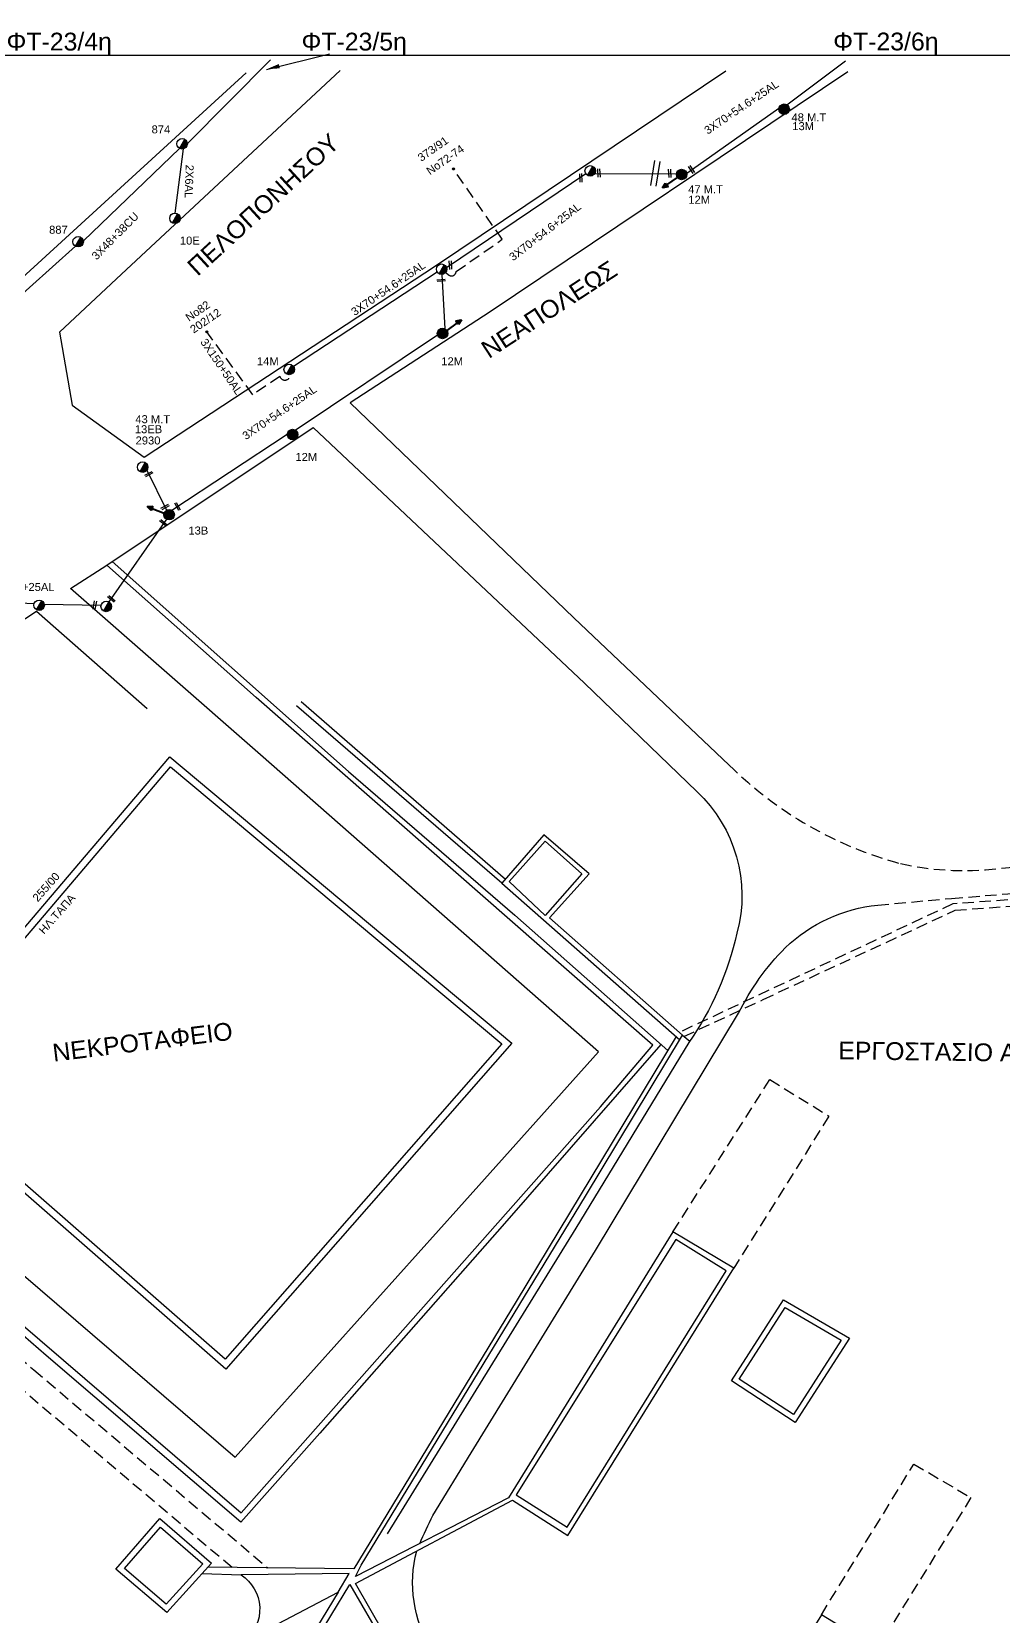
# Model space of a CAD drawing. Header units: millimetres. Extents: x 898 to 3196, y 765 to 1779.
# Drawn here: x 2253.6 to 2472.3, y 1416.1 to 1772.6 of the extents above; entities that cross this region are included whole.
import ezdxf
from ezdxf.enums import TextEntityAlignment as Align

# ---------------------------------------------------------------- set-up
doc = ezdxf.new("R2010")
doc.units = ezdxf.units.MM
doc.linetypes.add('DASHED', pattern=[19.05, 12.7, -6.35])
for name, color, linetype in [('Επίτονοι', 7, 'Continuous'), ('Επιγραφές - Σχήματα', 7, 'Continuous'), ('Καλώδια ΧΤ   2x6AL', 7, 'DASHED'), ('Καλώδια ΧΤ   3x150+50AL', 7, 'DASHED'), ('Καλώδια ΧΤ   3x48+38CU', 7, 'DASHED'), ('Καλώδια ΧΤ   3x95+35CU', 7, 'DASHED'), ('Μηχανική τομή', 7, 'Continuous'), ('Στύλος Ξύλινος', 7, 'Continuous'), ('Στύλος Ξύλινος @ 1', 7, 'Continuous'), ('Στύλος ΦΜ', 7, 'Continuous'), ('Στύλος ΦΜ @ 1', 7, 'Continuous'), ('Συνδέσεις', 7, 'Continuous'), ('Συνεστραμμένα ΧΤ   3x70+54.6+25AL', 7, 'SYN_LINE'), ('Τομή', 7, 'Continuous'), ('Υπόβαθρο ΔΕΗ', 7, 'Continuous')]:
    doc.layers.add(name, color=color, linetype=linetype)
doc.styles.add('ar', font='arial.ttf')
doc.styles.get("Standard").update_dxf_attribs({"font": 'arial.ttf'})
doc.linetypes.add('SYN_LINE', pattern='A,0.5,-0.0001,["/\\/\\/\\/",Standard,S=0.1,R=0,X=0,Y=-0.05],-0.25', length=0.7501)
doc.dimstyles.new('ISO-25', dxfattribs={"dimtxt": 2.5, "dimasz": 2.5, "dimexe": 1.25, "dimexo": 0.625, "dimtad": 1, "dimtxsty": 'Standard', "dimcen": 2.5, "dimadec": 0, "dimazin": 0, "dimtfac": 1, "dimtmove": 0, "dimatfit": 3, "dimfxl": 1, "dimarcsym": 0})

# ---------------------------------------------------------------- blocks, each defined once
blk = doc.blocks.new('ΥΠΑΡΧΩΝ ΞΥΛΙΝΟΣ ΣΤΥΛΟΣ')
at = {"layer": 'Στύλος Ξύλινος'}
h = blk.add_hatch(color=7, dxfattribs=at)
h.paths.add_polyline_path([(-2.62, 0, 0.270008), (-1.29, -2.28), (1.3, 2.27, 0.576266)])
h.paths.add_polyline_path([(-1.29, -2.28, 0.574793), (2.62, 0, 0.268822), (1.3, 2.27)])
at = {"layer": 'Στύλος Ξύλινος', "color": 7}
blk.add_line((-1.29, -2.28), (1.3, 2.27), dxfattribs=at)
blk.add_circle((0, 0), 2.62, dxfattribs=at)
at = {"layer": 'Στύλος Ξύλινος', "flags": 4}
for tag, p in [('ΑΡΙΘΜΟΣ', (-4.91, 8.6)), ('ΤΥΠΟΣ', (-4.85, 3.39))]:
    blk.add_attdef(tag, p, '', height=4, dxfattribs=at)
blk = doc.blocks.new('ΥΠΑΡΧΩΝ ΤΣΙΜΕΝΤΕΝΙΟΣ ΣΤΥΛΟΣ')
at = {"layer": 'Στύλος ΦΜ'}
blk.add_hatch(color=7, dxfattribs=at).paths.add_polyline_path([(-1.29, -2.28, 0.574793), (2.62, 0, 0.268822), (1.3, 2.27)])
at = {"layer": 'Στύλος ΦΜ', "color": 7}
blk.add_line((-1.29, -2.28), (1.3, 2.27), dxfattribs=at)
blk.add_circle((0, 0), 2.62, dxfattribs=at)
at = {"layer": 'Στύλος ΦΜ', "flags": 4}
for tag, p in [('ΑΡΙΘΜΟΣ', (-4.68, 8.05)), ('ΤΥΠΟΣ', (-4.91, 3.03))]:
    blk.add_attdef(tag, p, '', height=4, dxfattribs=at)
blk = doc.blocks.new('ΤΟΜΗ')
at = {"layer": 'Τομή', "ltscale": 40}
for p, q in [((-5.68, 0), (5.68, 0)), ((5.68, -2.33), (-5.68, -2.33))]:
    blk.add_line(p, q, dxfattribs=at)
blk = doc.blocks.new('A$C76D1674A')
at = {"layer": 'Τομή', "xscale": 0.5, "yscale": 0.5, "zscale": 0.5}
blk.add_blockref('ΤΟΜΗ', (2.84, 1.17), dxfattribs=at)
blk = doc.blocks.new('ΕΠΙΤΟΝΟΣ')
at = {"layer": 'Επίτονοι', "lineweight": 40, "ltscale": 40}
blk.add_hatch(color=256, dxfattribs=at).paths.add_polyline_path([(-1.13, 6.47), (0, 9.1), (1.13, 6.47)])
for p, q in [((-1.13, 6.47), (0, 9.1)), ((0, 9.1), (1.13, 6.47)), ((1.13, 6.47), (-1.13, 6.47)), ((-1.13, 6.47), (0, 6.47)), ((0, 6.47), (0, 0))]:
    blk.add_line(p, q, dxfattribs=at)
blk = doc.blocks.new('ΜΗΧΑΝΙΚΗ ΤΟΜΗ')
at = {"layer": 'Μηχανική τομή', "ltscale": 40}
for p, q in [((-1.89, 0.78), (1.89, 0.78)), ((1.89, 0), (-1.89, 0))]:
    blk.add_line(p, q, dxfattribs=at)
blk = doc.blocks.new('_ΣΥΝΔΕΣΗ')
at = {"layer": 'Συνδέσεις', "linetype": 'SYN_LINE', "ltscale": 40}
blk.add_hatch(color=256, dxfattribs=at).paths.add_polyline_path([(0.5, -0.01, 1), (-0.5, -0.01, 1)])
at = {"layer": 'Συνδέσεις'}
blk.add_circle((0, -0.01), 0.5, dxfattribs=at)

msp = doc.modelspace()

# ---------------------------------------------------------------- linework, layer by layer
at = {"layer": 'Επιγραφές - Σχήματα'}
msp.add_lwpolyline([(939.73, 1767.32), (2955.99, 1767.32), (2955.99, 771.15), (939.73, 771.15)], close=True, dxfattribs=at)
at = {"layer": 'Καλώδια ΧΤ   2x6AL', "color": 151, "linetype": 'SYN_LINE', "ltscale": 15}
msp.add_lwpolyline([(2287.7, 1746.24), (2285.83, 1731.8)], dxfattribs=at)
at = {"layer": 'Καλώδια ΧΤ   3x150+50AL', "color": 6, "ltscale": 0.2}
msp.add_lwpolyline([(2311.77, 1695.46, -0.871297), (2309.46, 1695.04), (2303.34, 1690.93), (2293, 1705.11)], format="xyb", dxfattribs=at)
at = {"layer": 'Καλώδια ΧΤ   3x48+38CU', "color": 151, "linetype": 'Continuous', "ltscale": 20}
for points in [[(2288.63, 1747.45), (2307.34, 1766.27)], [(2265.22, 1725.53), (2286.87, 1746.37)], [(2247.9, 1710.41), (2263.47, 1724.34)]]:
    msp.add_lwpolyline(points, dxfattribs=at)
at = {"layer": 'Καλώδια ΧΤ   3x95+35CU', "color": 6, "ltscale": 0.2}
msp.add_lwpolyline([(2346.79, 1718.46), (2347.42, 1717.92, 0.619921), (2349.12, 1718.64), (2359.5, 1725.92), (2348.52, 1741.73)], format="xyb", dxfattribs=at)
at = {"layer": 'Συνεστραμμένα ΧΤ   3x70+54.6+25AL', "color": 6, "ltscale": 20}
msp.add_line((2344.87, 1718.53), (2312.55, 1697.27), dxfattribs=at)
at = {"layer": 'Συνεστραμμένα ΧΤ   3x70+54.6+25AL', "color": 1, "linetype": 'SYN_LINE', "ltscale": 20}
for points in [[(2423.55, 1756.2), (2436.8, 1766.05)], [(2401.03, 1740.78), (2421.8, 1755.38)]]:
    msp.add_lwpolyline(points, dxfattribs=at)
at = {"layer": 'Συνεστραμμένα ΧΤ   3x70+54.6+25AL', "color": 6, "ltscale": 20}
for points in [[(2346.97, 1719.56), (2378.29, 1740.69)], [(2380.32, 1740.72), (2398.72, 1740.64)], [(2312.89, 1683), (2344.94, 1704.4)], [(2285.1, 1664.97), (2311.13, 1682.07)], [(2283.93, 1662.92), (2270.94, 1644.33)], [(2225.98, 1645.24), (2254.17, 1643.99)]]:
    msp.add_lwpolyline(points, dxfattribs=at)
at = {"layer": 'Συνεστραμμένα ΧΤ   3x70+54.6+25AL', "color": 6, "ltscale": 10}
for points in [[(2346.66, 1705.75), (2345.99, 1718.01)], [(2279.53, 1673.97), (2283.95, 1664.98)]]:
    msp.add_lwpolyline(points, dxfattribs=at)
at = {"layer": 'Συνεστραμμένα ΧΤ   3x70+54.6+25AL', "color": 6, "ltscale": 15}
msp.add_lwpolyline([(2256.42, 1643.82), (2269.21, 1643.6)], dxfattribs=at)
at = {"layer": 'Υπόβαθρο ΔΕΗ'}
for points in [[(2247.8, 1764.05), (2228.88, 1741.84), (2225.73, 1743.95), (2212.06, 1728.08), (2239.92, 1706.78), (2301.89, 1763.36)], [(2323.06, 1763.88), (2273.81, 1718.04), (2259.84, 1705.01), (2262.69, 1688.58), (2278.9, 1676.87), (2344.72, 1720.1), (2409.84, 1763.8)], [(2437.31, 1763.58), (2356.76, 1709.63), (2325.29, 1689.11), (2375.61, 1640.74), (2410.62, 1607.58)], [(2279.61, 1620.25), (2254.64, 1642.18), (2159.76, 1580.01), (2158.45, 1571.74), (2239.33, 1503.46), (2299.36, 1451.89), (2349.71, 1508.03), (2381.16, 1543.09), (2305.1, 1609.89), (2262.35, 1647.34), (2270.54, 1652.61)], [(2271.71, 1653.39), (2324.89, 1606.16), (2362.31, 1573.82), (2396.75, 1543.37)], [(2411.08, 1301.32), (2395.41, 1303.53), (2368.32, 1350.7), (2395.02, 1356.49), (2406.47, 1348.77), (2443.92, 1408.8), (2431.35, 1416.46), (2394.8, 1357.68), (2367.51, 1351.95), (2326.44, 1423.51), (2361.85, 1442.23), (2374.27, 1434.27), (2411.63, 1494.46), (2397.94, 1502.63), (2360.95, 1442.74), (2326.5, 1425.03), (2327.77, 1427.63), (2378.28, 1510.65), (2400.09, 1546.83), (2370.11, 1573.24), (2379.04, 1583.13), (2368.85, 1591.9), (2359.4, 1581.05), (2313.2, 1620.93)], [(2314.24, 1621.9), (2360.22, 1581.99)], [(2359.4, 1581.05), (2399.48, 1545.81)], [(2395.19, 1544.75), (2360.04, 1504.48), (2318.46, 1457.34), (2300.65, 1437.26), (2256.87, 1474.77), (2220.5, 1506.31), (2176.9, 1542.46), (2153.94, 1562.36)], [(2398.66, 1546.53), (2362.67, 1486.95), (2326.09, 1426.79), (2293.24, 1427.13)], [(2400.09, 1546.83), (2401.71, 1545.48)], [(2322.61, 1421.53), (2305.88, 1394.03), (2227.54, 1351.97), (2234.62, 1338.57), (2315.42, 1381.19), (2308.06, 1395.08), (2325.18, 1423.25), (2347.93, 1384.09), (2367, 1350.84)], [(2291.99, 1425.76), (2300.74, 1425.44)]]:
    msp.add_lwpolyline(points, dxfattribs=at)
for points in [[(1987.24, 1525.03, -0.01154), (2081.97, 1552, -0.010636), (2128.33, 1564.98, -0.242693), (2158.38, 1560.13, 0.002366), (2225.48, 1503.94), (2300.76, 1439.39), (2381.65, 1530.7), (2393.43, 1544.63), (2304.11, 1622.86), (2270.54, 1652.61), (2316.92, 1683.57), (2378, 1626.03), (2403.31, 1601.64, -0.278392), (2412.33, 1569.83, -0.097624), (2401.52, 1545.21), (2376.06, 1503.47), (2333.57, 1434.68)], [(2340.92, 1432.44, -0.005985), (2343.9, 1438.81), (2352.53, 1452.89), (2380.48, 1498.44), (2412.72, 1551.77, -0.079715), (2423.2, 1566.53, -0.164341), (2444.02, 1576.13, -1.326061)], [(2375.43, 1353.61), (2343.53, 1408.7, -0.203983), (2340.27, 1430.82)], [(2156.71, 1222.78), (2166.77, 1310.29, -0.16816), (2178.22, 1343.54, -0.119976), (2190.12, 1352.83), (2301.55, 1410.53), (2322.61, 1421.53), (2325.07, 1425.74), (2300.74, 1425.44, -0.50508), (2301.55, 1410.53, 2.683227)]]:
    msp.add_lwpolyline(points, format="xyb", dxfattribs=at)
for points in [[(2222.79, 1536.8), (2284.66, 1609.48), (2361.7, 1545.06), (2297.3, 1471.69)], [(2225.07, 1536.96), (2284.85, 1607.2), (2359.38, 1544.88), (2297.15, 1473.98)], [(2361.06, 1581.45), (2369.14, 1590.52), (2377.44, 1583.17), (2369.14, 1573.79)], [(2362.66, 1443.42), (2374.09, 1436.2), (2409.91, 1493.84), (2398.55, 1500.92)], [(2422.78, 1487.3), (2437.66, 1478.7), (2425.47, 1459.71), (2411.08, 1469.07)], [(2423.21, 1485.55), (2435.82, 1478.25), (2425.08, 1461.51), (2412.87, 1469.45)], [(2282.44, 1438.08), (2294.07, 1428.05), (2284, 1416.97), (2272.56, 1426.69)], [(2282.58, 1436.16), (2292.12, 1427.93), (2283.88, 1418.86), (2274.49, 1426.83)]]:
    msp.add_lwpolyline(points, close=True, dxfattribs=at)
at = {"layer": 'Υπόβαθρο ΔΕΗ', "linetype": 'DASHED', "ltscale": 0.2}
for points in [[(2410.62, 1607.58, 0.129777), (2449.14, 1585.45, 0.090343), (2472.75, 1584.54), (2590.57, 1594.07), (2718.33, 1603.61, -0.321275), (2734.85, 1591.08, -0.262402), (2730.96, 1564.33, -0.050224), (2711.36, 1540.66), (2659.7, 1482.31), (2605.9, 1420.87)], [(2444.02, 1576.13), (2460.64, 1577.63), (2534.53, 1583.58), (2603.23, 1588.85), (2672.42, 1594.18), (2715.73, 1597.84, -0.447373), (2728.69, 1573.22, -0.11278), (2716.74, 1556.56), (2665.23, 1497.24, 0.095062), (2624.99, 1520.29, 0.129873), (2570.57, 1523.02, 0.139699), (2515.82, 1492.53, 0.146995), (2488.09, 1437.39, 0.121807), (2491.63, 1387.63, 0.101961), (2510.51, 1353, -79.29778)]]:
    msp.add_lwpolyline(points, format="xyb", dxfattribs=at)
for points in [[(2530.27, 1581.48), (2460.9, 1576.39), (2399.35, 1547.48)], [(2400.41, 1546.56), (2418.27, 1554.89), (2461.48, 1574.97), (2530.27, 1579.93)], [(2153.65, 1556.82), (2195.78, 1520.97), (2218.96, 1502.29), (2254.07, 1471.53), (2306.77, 1426.99)], [(2298.68, 1427.07), (2241.37, 1475.62), (2153.32, 1550.28)], [(2397.94, 1502.63), (2419.76, 1536.88), (2433.05, 1528.63), (2411.63, 1494.46)], [(2431.35, 1416.46), (2452.13, 1450.35), (2465.01, 1442.82), (2443.92, 1408.8)]]:
    msp.add_lwpolyline(points, dxfattribs=at)

# ---------------------------------------------------------------- block references
at = {"layer": 'Επίτονοι', "color": 154, "linetype": 'Continuous', "ltscale": 20}
for p, xscale, yscale, zscale, rotation in [((2398.93, 1739.81), 0.45, 0.45, 0.45, 124.9389237635455), ((2347.04, 1705.4), 0.4499999999997182, 0.4499999999997182, 0.4499999999997182, 306.3397645757921), ((2283.38, 1664.27), 0.45, 0.45, 0.45, 67.8882202992158)]:
    msp.add_blockref('ΕΠΙΤΟΝΟΣ', p, dxfattribs=dict(at, xscale=xscale, yscale=yscale, zscale=zscale, rotation=rotation))
at = {"layer": 'Μηχανική τομή'}
for p, xscale, yscale, zscale, rotation in [((2377.38, 1739.74), 0.5000000000002566, 0.5000000000002566, 0.5000000000002566, 93.40795315979935), ((2381.46, 1740.82), 0.5000000000002566, 0.5000000000002566, 0.5000000000002566, 93.40795315979935), ((2397.4, 1740.77), 0.5000000000002566, 0.5000000000002566, 0.5000000000002566, 93.40795315979935), ((2402.25, 1741.71), 0.5000000000002095, 0.5000000000002095, 0.5000000000002095, 123.6605645316841), ((2348.03, 1720.11), 0.5000000000002566, 0.5000000000002566, 0.5000000000002566, 93.40795315979935), ((2345.77, 1716.48), 0.5000000000002566, 0.5000000000002566, 0.5000000000002566, 3.407953159799338), ((2279.87, 1673.26), 0.5000000000000804, 0.5000000000000804, 0.5000000000000804, 207.9921895589736), ((2283.52, 1665.86), 0.5000000000000804, 0.5000000000000804, 0.5000000000000804, 207.9921895589736), ((2286.58, 1665.88), 0.5000000000002742, 0.5000000000002742, 0.5000000000002742, 118.1797651171466), ((2283.36, 1662.29), 0.5000000000002328, 0.5000000000002328, 0.5000000000002328, 140.2444479992834), ((2267.97, 1643.55), 0.5000000000002931, 0.5000000000002931, 0.5000000000002931, 79.52417935471802), ((2271.66, 1645.16), 0.5000000000002328, 0.5000000000002328, 0.5000000000002328, 140.2444479992834)]:
    msp.add_blockref('ΜΗΧΑΝΙΚΗ ΤΟΜΗ', p, dxfattribs=dict(at, xscale=xscale, yscale=yscale, zscale=zscale, rotation=rotation))
at = {"layer": 'Στύλος Ξύλινος @ 1', "ltscale": 40}
ref = msp.add_blockref('ΥΠΑΡΧΩΝ ΞΥΛΙΝΟΣ ΣΤΥΛΟΣ', (2422.96, 1755.18), dxfattribs=dict(at, xscale=0.4499999999998181, yscale=0.4499999999998181, zscale=0.4499999999998181))
ref.add_attrib('ΤΥΠΟΣ', '13M', (2424.79, 1750.47), dxfattribs={"layer": 'Στύλος Ξύλινος', "height": 1.8, "flags": 4})
ref.add_attrib('ΑΡΙΘΜΟΣ', '48 M.T', (2424.62, 1752.44), dxfattribs={"layer": 'Στύλος Ξύλινος', "height": 1.8, "flags": 4})
ref = msp.add_blockref('ΥΠΑΡΧΩΝ ΞΥΛΙΝΟΣ ΣΤΥΛΟΣ', (2399.89, 1740.49), dxfattribs=dict(at, xscale=0.4499999999998181, yscale=0.4499999999998181, zscale=0.4499999999998181))
ref.add_attrib('ΤΥΠΟΣ', '12M', (2401.39, 1733.92), dxfattribs={"layer": 'Στύλος Ξύλινος', "height": 1.8, "flags": 4})
ref.add_attrib('ΑΡΙΘΜΟΣ', '47 M.T', (2401.36, 1736.27), dxfattribs={"layer": 'Στύλος Ξύλινος', "height": 1.8, "flags": 4})
ref = msp.add_blockref('ΥΠΑΡΧΩΝ ΞΥΛΙΝΟΣ ΣΤΥΛΟΣ', (2346.07, 1704.73), dxfattribs=dict(at, xscale=0.4499999999998181, yscale=0.4499999999998181, zscale=0.4499999999998181))
ref.add_attrib('ΤΥΠΟΣ', '12M', (2345.79, 1697.56), dxfattribs={"layer": 'Στύλος Ξύλινος', "height": 1.8, "flags": 4})
ref = msp.add_blockref('ΥΠΑΡΧΩΝ ΞΥΛΙΝΟΣ ΣΤΥΛΟΣ', (2312.3, 1681.98), dxfattribs=dict(at, xscale=0.4499999999998181, yscale=0.4499999999998181, zscale=0.4499999999998181))
ref.add_attrib('ΤΥΠΟΣ', '12M', (2312.96, 1676.04), dxfattribs={"layer": 'Στύλος Ξύλινος', "height": 1.8, "flags": 4})
ref = msp.add_blockref('ΥΠΑΡΧΩΝ ΞΥΛΙΝΟΣ ΣΤΥΛΟΣ', (2284.52, 1663.95), dxfattribs=dict(at, xscale=0.4499999999998181, yscale=0.4499999999998181, zscale=0.4499999999998181))
ref.add_attrib('ΤΥΠΟΣ', '13B', (2288.86, 1659.49), dxfattribs={"layer": 'Στύλος Ξύλινος', "height": 1.8, "flags": 4})
at = {"layer": 'Στύλος ΦΜ @ 1', "ltscale": 40}
ref = msp.add_blockref('ΥΠΑΡΧΩΝ ΤΣΙΜΕΝΤΕΝΙΟΣ ΣΤΥΛΟΣ', (2287.45, 1747.4), dxfattribs=dict(at, xscale=0.4499999999998181, yscale=0.4499999999998181, zscale=0.4499999999998181))
ref.add_attrib('ΤΥΠΟΣ', '874', (2280.58, 1749.74), dxfattribs={"layer": 'Στύλος ΦΜ', "height": 1.8, "flags": 4})
at = {"layer": 'Στύλος ΦΜ @ 1', "ltscale": 40, "xscale": 0.4499999999998181, "yscale": 0.4499999999998181, "zscale": 0.4499999999998181}
for p in [(2379.3, 1741.3), (2345.86, 1719.18), (2255.27, 1643.57), (2270.36, 1643.31)]:
    msp.add_blockref('ΥΠΑΡΧΩΝ ΤΣΙΜΕΝΤΕΝΙΟΣ ΣΤΥΛΟΣ', p, dxfattribs=at)
at = {"layer": 'Στύλος ΦΜ @ 1', "ltscale": 40}
ref = msp.add_blockref('ΥΠΑΡΧΩΝ ΤΣΙΜΕΝΤΕΝΙΟΣ ΣΤΥΛΟΣ', (2285.83, 1730.62), dxfattribs=dict(at, xscale=0.4499999999998181, yscale=0.4499999999998181, zscale=0.4499999999998181))
ref.add_attrib('ΤΥΠΟΣ', '10E', (2286.94, 1724.72), dxfattribs={"layer": 'Στύλος ΦΜ', "height": 1.8, "flags": 4})
ref = msp.add_blockref('ΥΠΑΡΧΩΝ ΤΣΙΜΕΝΤΕΝΙΟΣ ΣΤΥΛΟΣ', (2264.05, 1725.37), dxfattribs=dict(at, xscale=0.4499999999998181, yscale=0.4499999999998181, zscale=0.4499999999998181))
ref.add_attrib('ΤΥΠΟΣ', '887', (2257.51, 1727.16), dxfattribs={"layer": 'Στύλος ΦΜ', "height": 1.8, "flags": 4})
ref = msp.add_blockref('ΥΠΑΡΧΩΝ ΤΣΙΜΕΝΤΕΝΙΟΣ ΣΤΥΛΟΣ', (2311.56, 1696.62), dxfattribs=dict(at, xscale=0.4499999999998181, yscale=0.4499999999998181, zscale=0.4499999999998181))
ref.add_attrib('ΤΥΠΟΣ', '14M', (2304.3, 1697.57), dxfattribs={"layer": 'Στύλος ΦΜ', "height": 1.8, "flags": 4})
ref = msp.add_blockref('ΥΠΑΡΧΩΝ ΤΣΙΜΕΝΤΕΝΙΟΣ ΣΤΥΛΟΣ', (2278.57, 1674.66), dxfattribs=dict(at, xscale=0.4499999999998181, yscale=0.4499999999998181, zscale=0.4499999999998181))
ref.add_attrib('ΤΥΠΟΣ', '13EB', (2276.81, 1682.28), dxfattribs={"layer": 'Στύλος ΦΜ', "height": 1.8, "flags": 4})
ref.add_attrib('ΑΡΙΘΜΟΣ', '43 M.T', (2276.92, 1684.54), dxfattribs={"layer": 'Στύλος ΦΜ', "height": 1.8, "flags": 4})
at = {"layer": 'Συνδέσεις', "xscale": 0.4500000000000455, "yscale": 0.4500000000000455, "zscale": 0.4500000000000455}
for p in [(2348.52, 1741.74), (2293, 1705.12)]:
    msp.add_blockref('_ΣΥΝΔΕΣΗ', p, dxfattribs=at)
at = {"layer": 'Τομή', "color": 154, "linetype": 'Continuous', "lineweight": 50, "ltscale": 20, "rotation": 260.9291862574418}
msp.add_blockref('A$C76D1674A', (2393.84, 1743.63), dxfattribs=at)

# ---------------------------------------------------------------- texts
at = {"layer": 'Επιγραφές - Σχήματα', "linetype": 'Continuous', "attachment_point": 1, "style": 'ar'}
for s, insert, char_height, width in [('ΦΤ-23/4η', (2247.93, 1772.39), 4, 25.2338), ('ΦΤ-23/5η', (2314.33, 1772.39), 4, 25.2338), ('ΦΤ-23/6η', (2434, 1772.41), 4, 25.2338), ('2930', (2276.98, 1681.55), 1.8, 6.031)]:
    msp.add_mtext(s, dxfattribs=dict(at, insert=insert, char_height=char_height, width=width))
for s, insert, char_height, width, rotation in [('ΠΕΛΟΠΟΝΗΣΟΥ', (2288.22, 1720.39), 4, 25.2338, 42.5587), ('373/91', (2340.25, 1744.78), 1.8, 14.0226, 35.0605), ('Νο72-74', (2342.2, 1741.77), 1.8, 14.0226, 35.0605), ('ΝΕΑΠΟΛΕΩΣ', (2354.31, 1702.3), 4, 25.2338, 33.0979), ('Νο82', (2287.97, 1708.82), 1.8, 14.0226, 34.4129), ('255/00', (2253.61, 1577.91), 1.8, 15.3459, 48.499), ('ΗΛ.ΤΑΠΑ', (2255.01, 1570.63), 1.8, 15.3459, 48.499), ('ΝΕΚΡΟΤΑΦΕΙΟ', (2258.05, 1544.85), 4, 95.9158, 7.0155), ('ΕΡΓΟΣΤΑΣΙΟ ΑΤΟΜΙΚΗΣ ΕΝΕΡΓΕΙΑΣ', (2435.19, 1545.44), 4, 147.303, 359.2247)]:
    msp.add_mtext(s, dxfattribs=dict(at, insert=insert, char_height=char_height, width=width, rotation=rotation))
at = {"layer": 'Καλώδια ΧΤ   2x6AL', "linetype": 'Continuous'}
msp.add_text('2X6AL', height=1.8, rotation=267.9768, dxfattribs=at).set_placement((2289.04, 1738.92), align=Align.MIDDLE)
at = {"layer": 'Καλώδια ΧΤ   3x150+50AL', "linetype": 'Continuous'}
for s, rotation, p in [('202/12', 34.2882, (2292.68, 1707.6)), ('3X150+50AL', 304.2882, (2296.33, 1697.27))]:
    msp.add_text(s, height=1.8, rotation=rotation, dxfattribs=at).set_placement(p, align=Align.MIDDLE)
at = {"layer": 'Καλώδια ΧΤ   3x48+38CU', "linetype": 'Continuous'}
msp.add_text('3X48+38CU', height=1.8, rotation=45.3649, dxfattribs=at).set_placement((2272.38, 1726.66), align=Align.MIDDLE)
at = {"layer": 'Συνεστραμμένα ΧΤ   3x70+54.6+25AL', "linetype": 'Continuous'}
for rotation, p in [(34.0718, (2413.35, 1755.66)), (37.6415, (2369.14, 1727.63)), (34.382, (2333.85, 1714.88)), (34.382, (2309.37, 1686.97)), (359.4188, (2248.95, 1647.75))]:
    msp.add_text('3X70+54.6+25AL', height=1.8, rotation=rotation, dxfattribs=at).set_placement(p, align=Align.MIDDLE)

# ---------------------------------------------------------------- leaders
at = {"layer": 'Επιγραφές - Σχήματα', "ltscale": 40}
msp.add_leader([(2306.41, 1764.15), (2320.6, 1767.65)], dimstyle='ISO-25', override={"dimasz": 3, "dimtad": 0}, dxfattribs=at)

doc.saveas('drawing.dxf')
